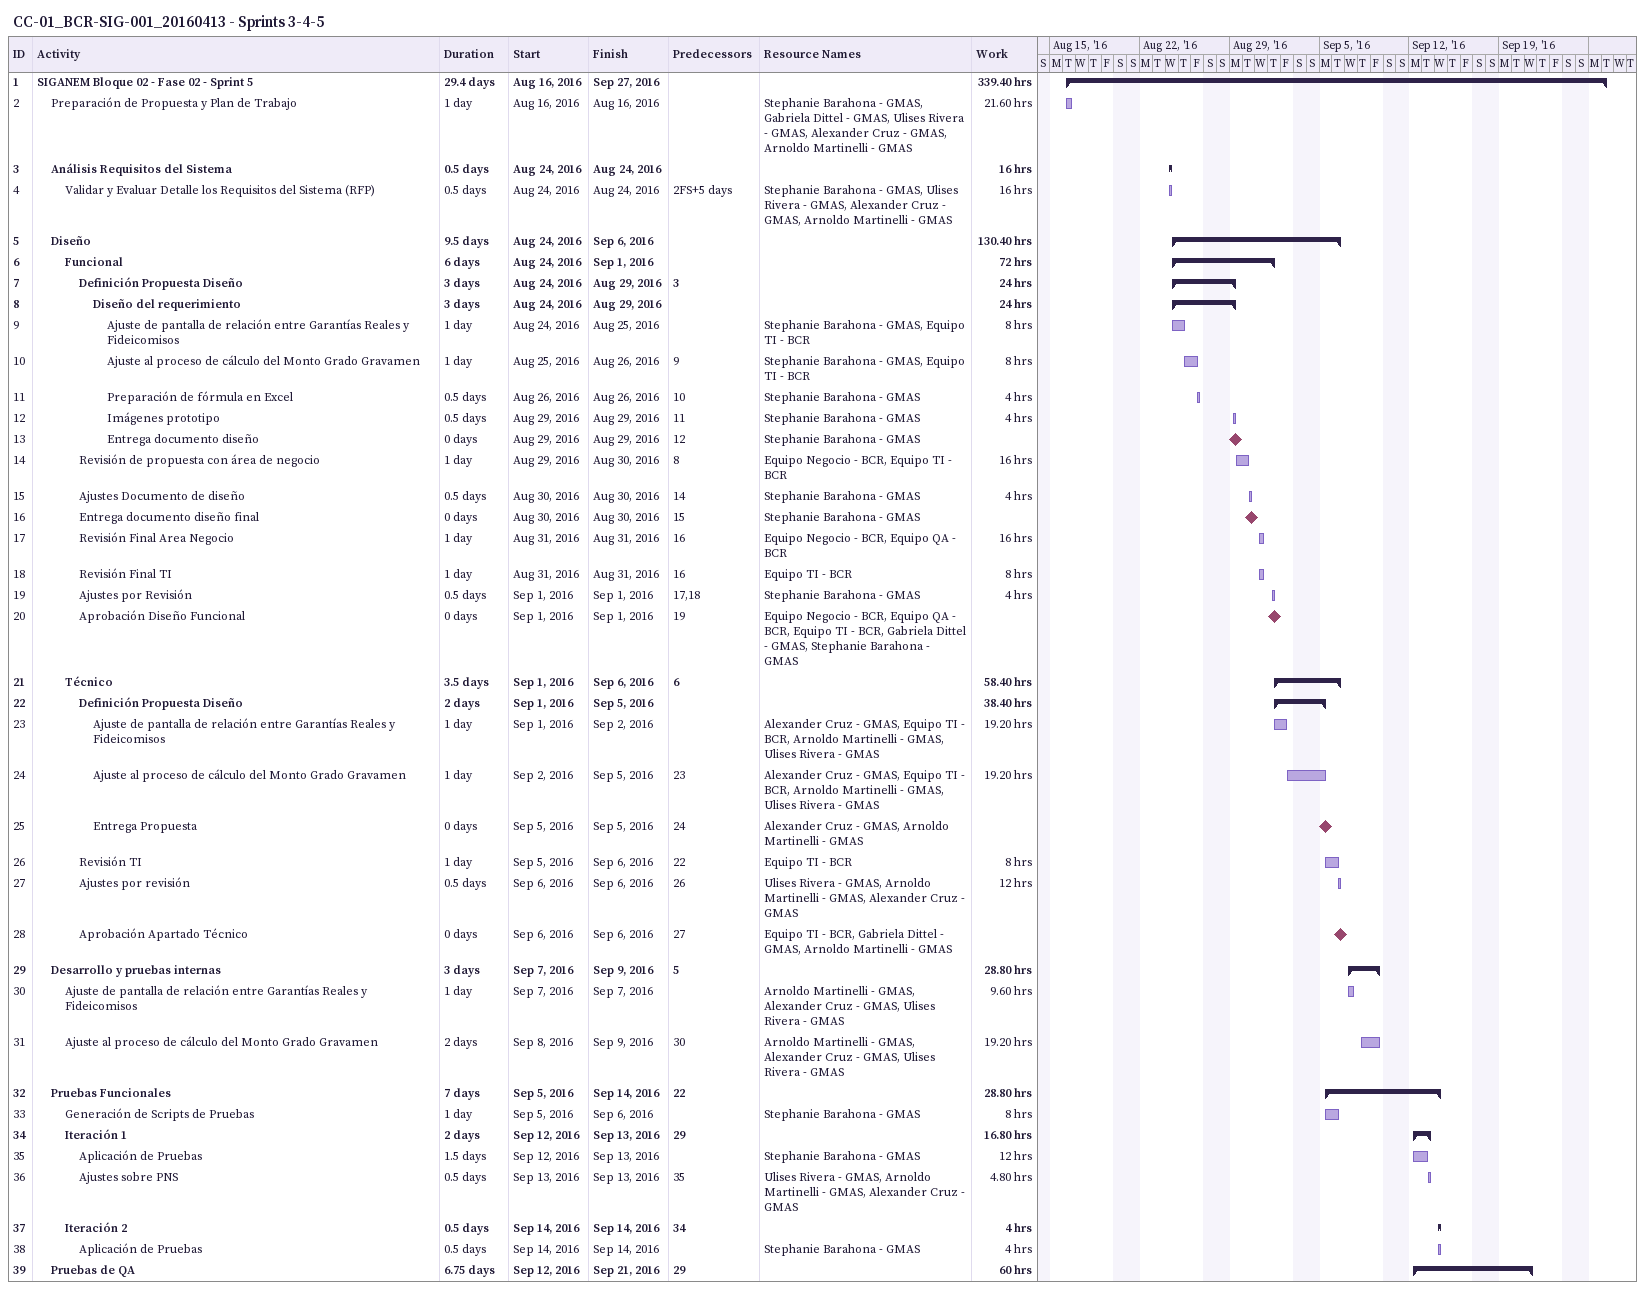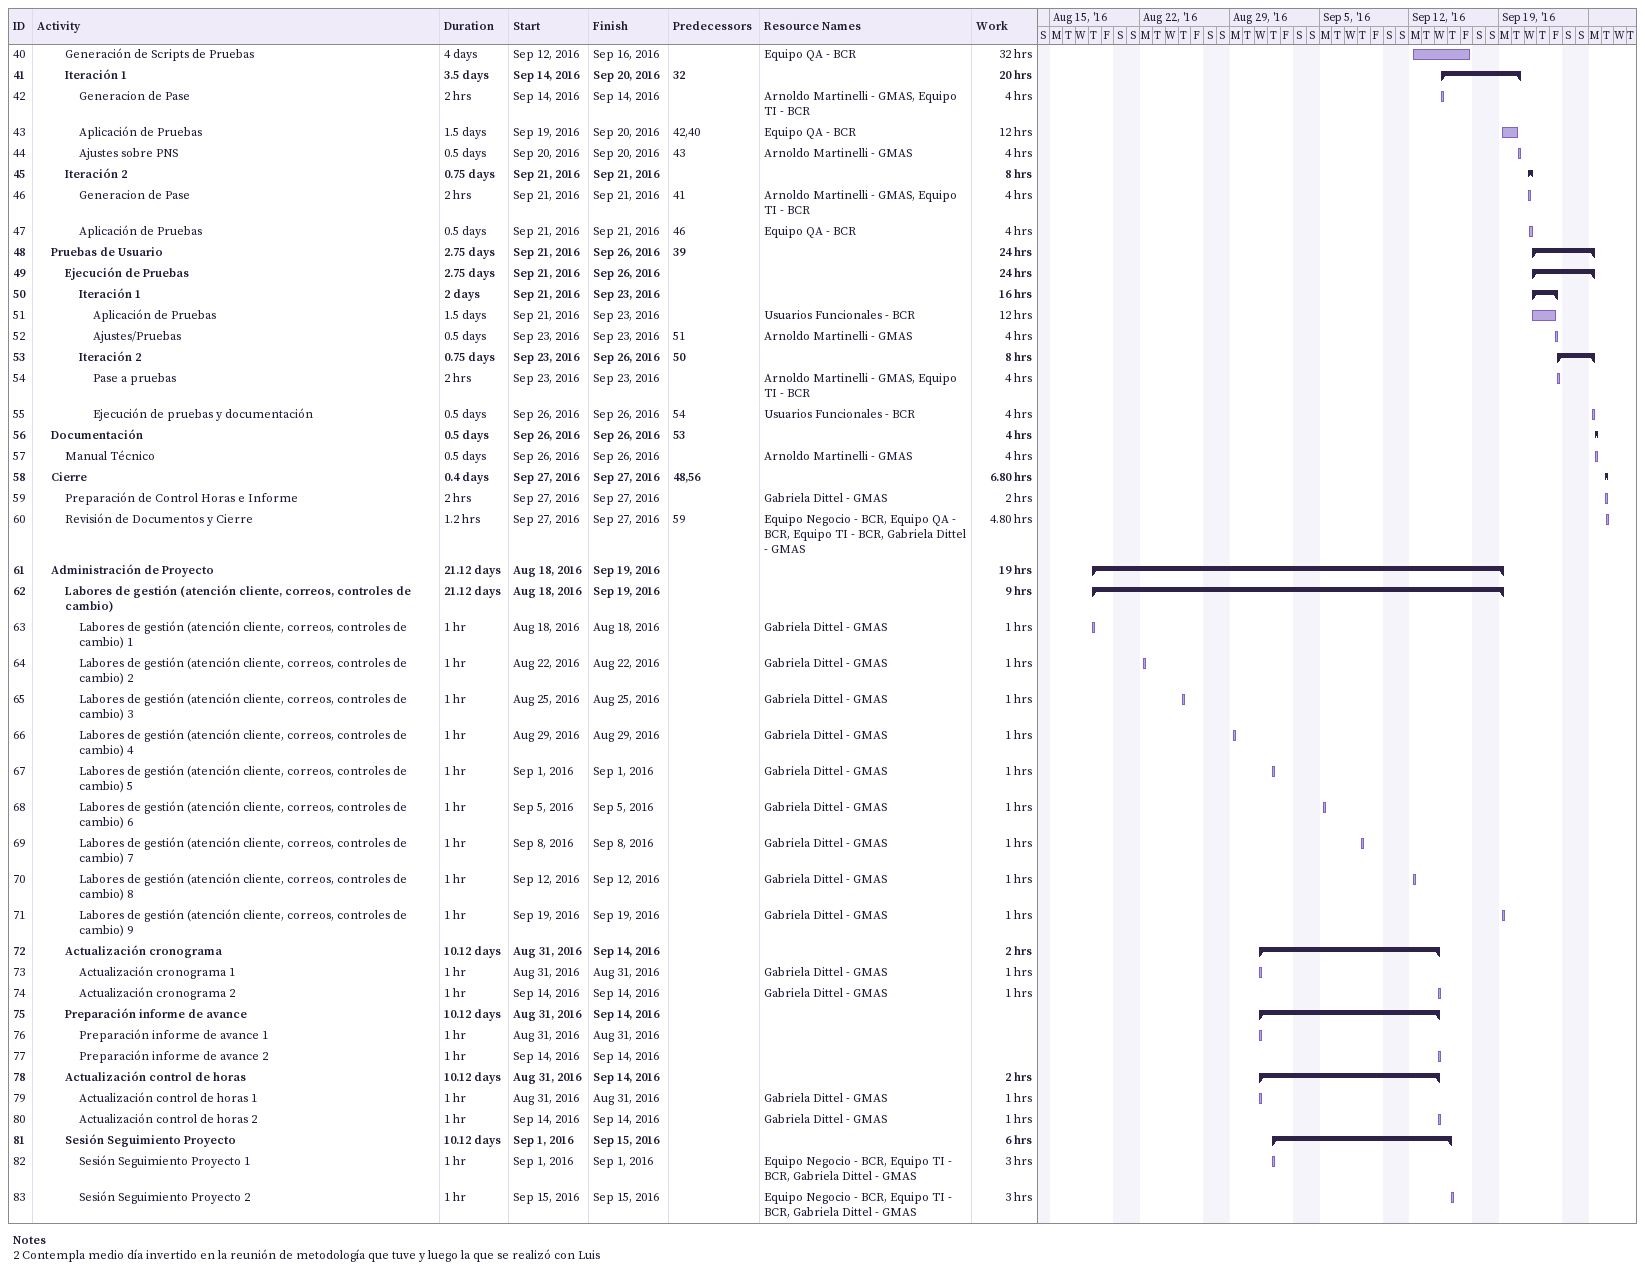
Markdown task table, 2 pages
CC-01_BCR-SIG-001_20160413 - Sprints 3-4-5

| ID | Level | Task | Duration | Start | Finish | Predecessors | Resources | Work (h) |
|---|---|---|---|---|---|---|---|---|
| 1 | 1 | **SIGANEM Bloque 02 - Fase 02 - Sprint 5** | 29.4d | 2016-08-16 | 2016-09-27 |  |  | 339.40 |
| 2 | 2 | Preparación de Propuesta y Plan de Trabajo | 1d | 2016-08-16 | 2016-08-16 |  | Stephanie Barahona - GMAS, Gabriela Dittel - GMAS, Ulises Rivera - GMAS, Alexander Cruz - GMAS, Arnoldo Martinelli - GMAS | 21.60 |
| 3 | 2 | **Análisis Requisitos del Sistema** | 0.5d | 2016-08-24 | 2016-08-24 |  |  | 16 |
| 4 | 3 | Validar y Evaluar Detalle los Requisitos del Sistema (RFP) | 0.5d | 2016-08-24 | 2016-08-24 | 2FS+5d | Stephanie Barahona - GMAS, Ulises Rivera - GMAS, Alexander Cruz - GMAS, Arnoldo Martinelli - GMAS | 16 |
| 5 | 2 | **Diseño** | 9.5d | 2016-08-24 | 2016-09-06 |  |  | 130.40 |
| 6 | 3 | **Funcional** | 6d | 2016-08-24 | 2016-09-01 |  |  | 72 |
| 7 | 4 | **Definición Propuesta Diseño** | 3d | 2016-08-24 | 2016-08-29 | 3 |  | 24 |
| 8 | 5 | **Diseño del requerimiento** | 3d | 2016-08-24 | 2016-08-29 |  |  | 24 |
| 9 | 6 | Ajuste de pantalla de relación entre Garantías Reales y Fideicomisos | 1d | 2016-08-24 | 2016-08-25 |  | Stephanie Barahona - GMAS, Equipo TI - BCR | 8 |
| 10 | 6 | Ajuste al proceso de cálculo del Monto Grado Gravamen | 1d | 2016-08-25 | 2016-08-26 | 9 | Stephanie Barahona - GMAS, Equipo TI - BCR | 8 |
| 11 | 6 | Preparación de fórmula en Excel | 0.5d | 2016-08-26 | 2016-08-26 | 10 | Stephanie Barahona - GMAS | 4 |
| 12 | 6 | Imágenes prototipo | 0.5d | 2016-08-29 | 2016-08-29 | 11 | Stephanie Barahona - GMAS | 4 |
| 13 | 6 | Entrega documento diseño | 0d | 2016-08-29 | 2016-08-29 | 12 | Stephanie Barahona - GMAS |  |
| 14 | 4 | Revisión de propuesta con área de negocio | 1d | 2016-08-29 | 2016-08-30 | 8 | Equipo Negocio - BCR, Equipo TI - BCR | 16 |
| 15 | 4 | Ajustes Documento de diseño | 0.5d | 2016-08-30 | 2016-08-30 | 14 | Stephanie Barahona - GMAS | 4 |
| 16 | 4 | Entrega documento diseño final | 0d | 2016-08-30 | 2016-08-30 | 15 | Stephanie Barahona - GMAS |  |
| 17 | 4 | Revisión Final Area Negocio | 1d | 2016-08-31 | 2016-08-31 | 16 | Equipo Negocio - BCR, Equipo QA - BCR | 16 |
| 18 | 4 | Revisión Final TI | 1d | 2016-08-31 | 2016-08-31 | 16 | Equipo TI - BCR | 8 |
| 19 | 4 | Ajustes por Revisión | 0.5d | 2016-09-01 | 2016-09-01 | 17, 18 | Stephanie Barahona - GMAS | 4 |
| 20 | 4 | Aprobación Diseño Funcional | 0d | 2016-09-01 | 2016-09-01 | 19 | Equipo Negocio - BCR, Equipo QA - BCR, Equipo TI - BCR, Gabriela Dittel - GMAS, Stephanie Barahona - GMAS |  |
| 21 | 3 | **Técnico** | 3.5d | 2016-09-01 | 2016-09-06 | 6 |  | 58.40 |
| 22 | 4 | **Definición Propuesta Diseño** | 2d | 2016-09-01 | 2016-09-05 |  |  | 38.40 |
| 23 | 5 | Ajuste de pantalla de relación entre Garantías Reales y Fideicomisos | 1d | 2016-09-01 | 2016-09-02 |  | Alexander Cruz - GMAS, Equipo TI - BCR, Arnoldo Martinelli - GMAS, Ulises Rivera - GMAS | 19.20 |
| 24 | 5 | Ajuste al proceso de cálculo del Monto Grado Gravamen | 1d | 2016-09-02 | 2016-09-05 | 23 | Alexander Cruz - GMAS, Equipo TI - BCR, Arnoldo Martinelli - GMAS, Ulises Rivera - GMAS | 19.20 |
| 25 | 5 | Entrega Propuesta | 0d | 2016-09-05 | 2016-09-05 | 24 | Alexander Cruz - GMAS, Arnoldo Martinelli - GMAS |  |
| 26 | 4 | Revisión TI | 1d | 2016-09-05 | 2016-09-06 | 22 | Equipo TI - BCR | 8 |
| 27 | 4 | Ajustes por revisión | 0.5d | 2016-09-06 | 2016-09-06 | 26 | Ulises Rivera - GMAS, Arnoldo Martinelli - GMAS, Alexander Cruz - GMAS | 12 |
| 28 | 4 | Aprobación Apartado Técnico | 0d | 2016-09-06 | 2016-09-06 | 27 | Equipo TI - BCR, Gabriela Dittel - GMAS, Arnoldo Martinelli - GMAS |  |
| 29 | 2 | **Desarrollo y pruebas internas** | 3d | 2016-09-07 | 2016-09-09 | 5 |  | 28.80 |
| 30 | 3 | Ajuste de pantalla de relación entre Garantías Reales y Fideicomisos | 1d | 2016-09-07 | 2016-09-07 |  | Arnoldo Martinelli - GMAS, Alexander Cruz - GMAS, Ulises Rivera - GMAS | 9.60 |
| 31 | 3 | Ajuste al proceso de cálculo del Monto Grado Gravamen | 2d | 2016-09-08 | 2016-09-09 | 30 | Arnoldo Martinelli - GMAS, Alexander Cruz - GMAS, Ulises Rivera - GMAS | 19.20 |
| 32 | 2 | **Pruebas Funcionales** | 7d | 2016-09-05 | 2016-09-14 | 22 |  | 28.80 |
| 33 | 3 | Generación de Scripts de Pruebas | 1d | 2016-09-05 | 2016-09-06 |  | Stephanie Barahona - GMAS | 8 |
| 34 | 3 | **Iteración 1** | 2d | 2016-09-12 | 2016-09-13 | 29 |  | 16.80 |
| 35 | 4 | Aplicación de Pruebas | 1.5d | 2016-09-12 | 2016-09-13 |  | Stephanie Barahona - GMAS | 12 |
| 36 | 4 | Ajustes sobre PNS | 0.5d | 2016-09-13 | 2016-09-13 | 35 | Ulises Rivera - GMAS, Arnoldo Martinelli - GMAS, Alexander Cruz - GMAS | 4.80 |
| 37 | 3 | **Iteración 2** | 0.5d | 2016-09-14 | 2016-09-14 | 34 |  | 4 |
| 38 | 4 | Aplicación de Pruebas | 0.5d | 2016-09-14 | 2016-09-14 |  | Stephanie Barahona - GMAS | 4 |
| 39 | 2 | **Pruebas de QA** | 6.75d | 2016-09-12 | 2016-09-21 | 29 |  | 60 |
| 40 | 3 | Generación de Scripts de Pruebas | 4d | 2016-09-12 | 2016-09-16 |  | Equipo QA - BCR | 32 |
| 41 | 3 | **Iteración 1** | 3.5d | 2016-09-14 | 2016-09-20 | 32 |  | 20 |
| 42 | 4 | Generacion de Pase | 2h | 2016-09-14 | 2016-09-14 |  | Arnoldo Martinelli - GMAS, Equipo TI - BCR | 4 |
| 43 | 4 | Aplicación de Pruebas | 1.5d | 2016-09-19 | 2016-09-20 | 42, 40 | Equipo QA - BCR | 12 |
| 44 | 4 | Ajustes sobre PNS | 0.5d | 2016-09-20 | 2016-09-20 | 43 | Arnoldo Martinelli - GMAS | 4 |
| 45 | 3 | **Iteración 2** | 0.75d | 2016-09-21 | 2016-09-21 |  |  | 8 |
| 46 | 4 | Generacion de Pase | 2h | 2016-09-21 | 2016-09-21 | 41 | Arnoldo Martinelli - GMAS, Equipo TI - BCR | 4 |
| 47 | 4 | Aplicación de Pruebas | 0.5d | 2016-09-21 | 2016-09-21 | 46 | Equipo QA - BCR | 4 |
| 48 | 2 | **Pruebas de Usuario** | 2.75d | 2016-09-21 | 2016-09-26 | 39 |  | 24 |
| 49 | 3 | **Ejecución de Pruebas** | 2.75d | 2016-09-21 | 2016-09-26 |  |  | 24 |
| 50 | 4 | **Iteración 1** | 2d | 2016-09-21 | 2016-09-23 |  |  | 16 |
| 51 | 5 | Aplicación de Pruebas | 1.5d | 2016-09-21 | 2016-09-23 |  | Usuarios Funcionales - BCR | 12 |
| 52 | 5 | Ajustes/Pruebas | 0.5d | 2016-09-23 | 2016-09-23 | 51 | Arnoldo Martinelli - GMAS | 4 |
| 53 | 4 | **Iteración 2** | 0.75d | 2016-09-23 | 2016-09-26 | 50 |  | 8 |
| 54 | 5 | Pase a pruebas | 2h | 2016-09-23 | 2016-09-23 |  | Arnoldo Martinelli - GMAS, Equipo TI - BCR | 4 |
| 55 | 5 | Ejecución de pruebas y documentación | 0.5d | 2016-09-26 | 2016-09-26 | 54 | Usuarios Funcionales - BCR | 4 |
| 56 | 2 | **Documentación** | 0.5d | 2016-09-26 | 2016-09-26 | 53 |  | 4 |
| 57 | 3 | Manual Técnico | 0.5d | 2016-09-26 | 2016-09-26 |  | Arnoldo Martinelli - GMAS | 4 |
| 58 | 2 | **Cierre** | 0.4d | 2016-09-27 | 2016-09-27 | 48, 56 |  | 6.80 |
| 59 | 3 | Preparación de Control Horas e Informe | 2h | 2016-09-27 | 2016-09-27 |  | Gabriela Dittel - GMAS | 2 |
| 60 | 3 | Revisión de Documentos y Cierre | 1.2h | 2016-09-27 | 2016-09-27 | 59 | Equipo Negocio - BCR, Equipo QA - BCR, Equipo TI - BCR, Gabriela Dittel - GMAS | 4.80 |
| 61 | 2 | **Administración de Proyecto** | 21.12d | 2016-08-18 | 2016-09-19 |  |  | 19 |
| 62 | 3 | **Labores de gestión (atención cliente, correos, controles de cambio)** | 21.12d | 2016-08-18 | 2016-09-19 |  |  | 9 |
| 63 | 4 | Labores de gestión (atención cliente, correos, controles de cambio) 1 | 1h | 2016-08-18 | 2016-08-18 |  | Gabriela Dittel - GMAS | 1 |
| 64 | 4 | Labores de gestión (atención cliente, correos, controles de cambio) 2 | 1h | 2016-08-22 | 2016-08-22 |  | Gabriela Dittel - GMAS | 1 |
| 65 | 4 | Labores de gestión (atención cliente, correos, controles de cambio) 3 | 1h | 2016-08-25 | 2016-08-25 |  | Gabriela Dittel - GMAS | 1 |
| 66 | 4 | Labores de gestión (atención cliente, correos, controles de cambio) 4 | 1h | 2016-08-29 | 2016-08-29 |  | Gabriela Dittel - GMAS | 1 |
| 67 | 4 | Labores de gestión (atención cliente, correos, controles de cambio) 5 | 1h | 2016-09-01 | 2016-09-01 |  | Gabriela Dittel - GMAS | 1 |
| 68 | 4 | Labores de gestión (atención cliente, correos, controles de cambio) 6 | 1h | 2016-09-05 | 2016-09-05 |  | Gabriela Dittel - GMAS | 1 |
| 69 | 4 | Labores de gestión (atención cliente, correos, controles de cambio) 7 | 1h | 2016-09-08 | 2016-09-08 |  | Gabriela Dittel - GMAS | 1 |
| 70 | 4 | Labores de gestión (atención cliente, correos, controles de cambio) 8 | 1h | 2016-09-12 | 2016-09-12 |  | Gabriela Dittel - GMAS | 1 |
| 71 | 4 | Labores de gestión (atención cliente, correos, controles de cambio) 9 | 1h | 2016-09-19 | 2016-09-19 |  | Gabriela Dittel - GMAS | 1 |
| 72 | 3 | **Actualización cronograma** | 10.12d | 2016-08-31 | 2016-09-14 |  |  | 2 |
| 73 | 4 | Actualización cronograma 1 | 1h | 2016-08-31 | 2016-08-31 |  | Gabriela Dittel - GMAS | 1 |
| 74 | 4 | Actualización cronograma 2 | 1h | 2016-09-14 | 2016-09-14 |  | Gabriela Dittel - GMAS | 1 |
| 75 | 3 | **Preparación informe de avance** | 10.12d | 2016-08-31 | 2016-09-14 |  |  |  |
| 76 | 4 | Preparación informe de avance 1 | 1h | 2016-08-31 | 2016-08-31 |  |  |  |
| 77 | 4 | Preparación informe de avance 2 | 1h | 2016-09-14 | 2016-09-14 |  |  |  |
| 78 | 3 | **Actualización control de horas** | 10.12d | 2016-08-31 | 2016-09-14 |  |  | 2 |
| 79 | 4 | Actualización control de horas 1 | 1h | 2016-08-31 | 2016-08-31 |  | Gabriela Dittel - GMAS | 1 |
| 80 | 4 | Actualización control de horas 2 | 1h | 2016-09-14 | 2016-09-14 |  | Gabriela Dittel - GMAS | 1 |
| 81 | 3 | **Sesión Seguimiento Proyecto** | 10.12d | 2016-09-01 | 2016-09-15 |  |  | 6 |
| 82 | 4 | Sesión Seguimiento Proyecto 1 | 1h | 2016-09-01 | 2016-09-01 |  | Equipo Negocio - BCR, Equipo TI - BCR, Gabriela Dittel - GMAS | 3 |
| 83 | 4 | Sesión Seguimiento Proyecto 2 | 1h | 2016-09-15 | 2016-09-15 |  | Equipo Negocio - BCR, Equipo TI - BCR, Gabriela Dittel - GMAS | 3 |

Notes
- 2: Contempla medio día invertido en la reunión de metodología que tuve y luego la que se realizó con Luis
